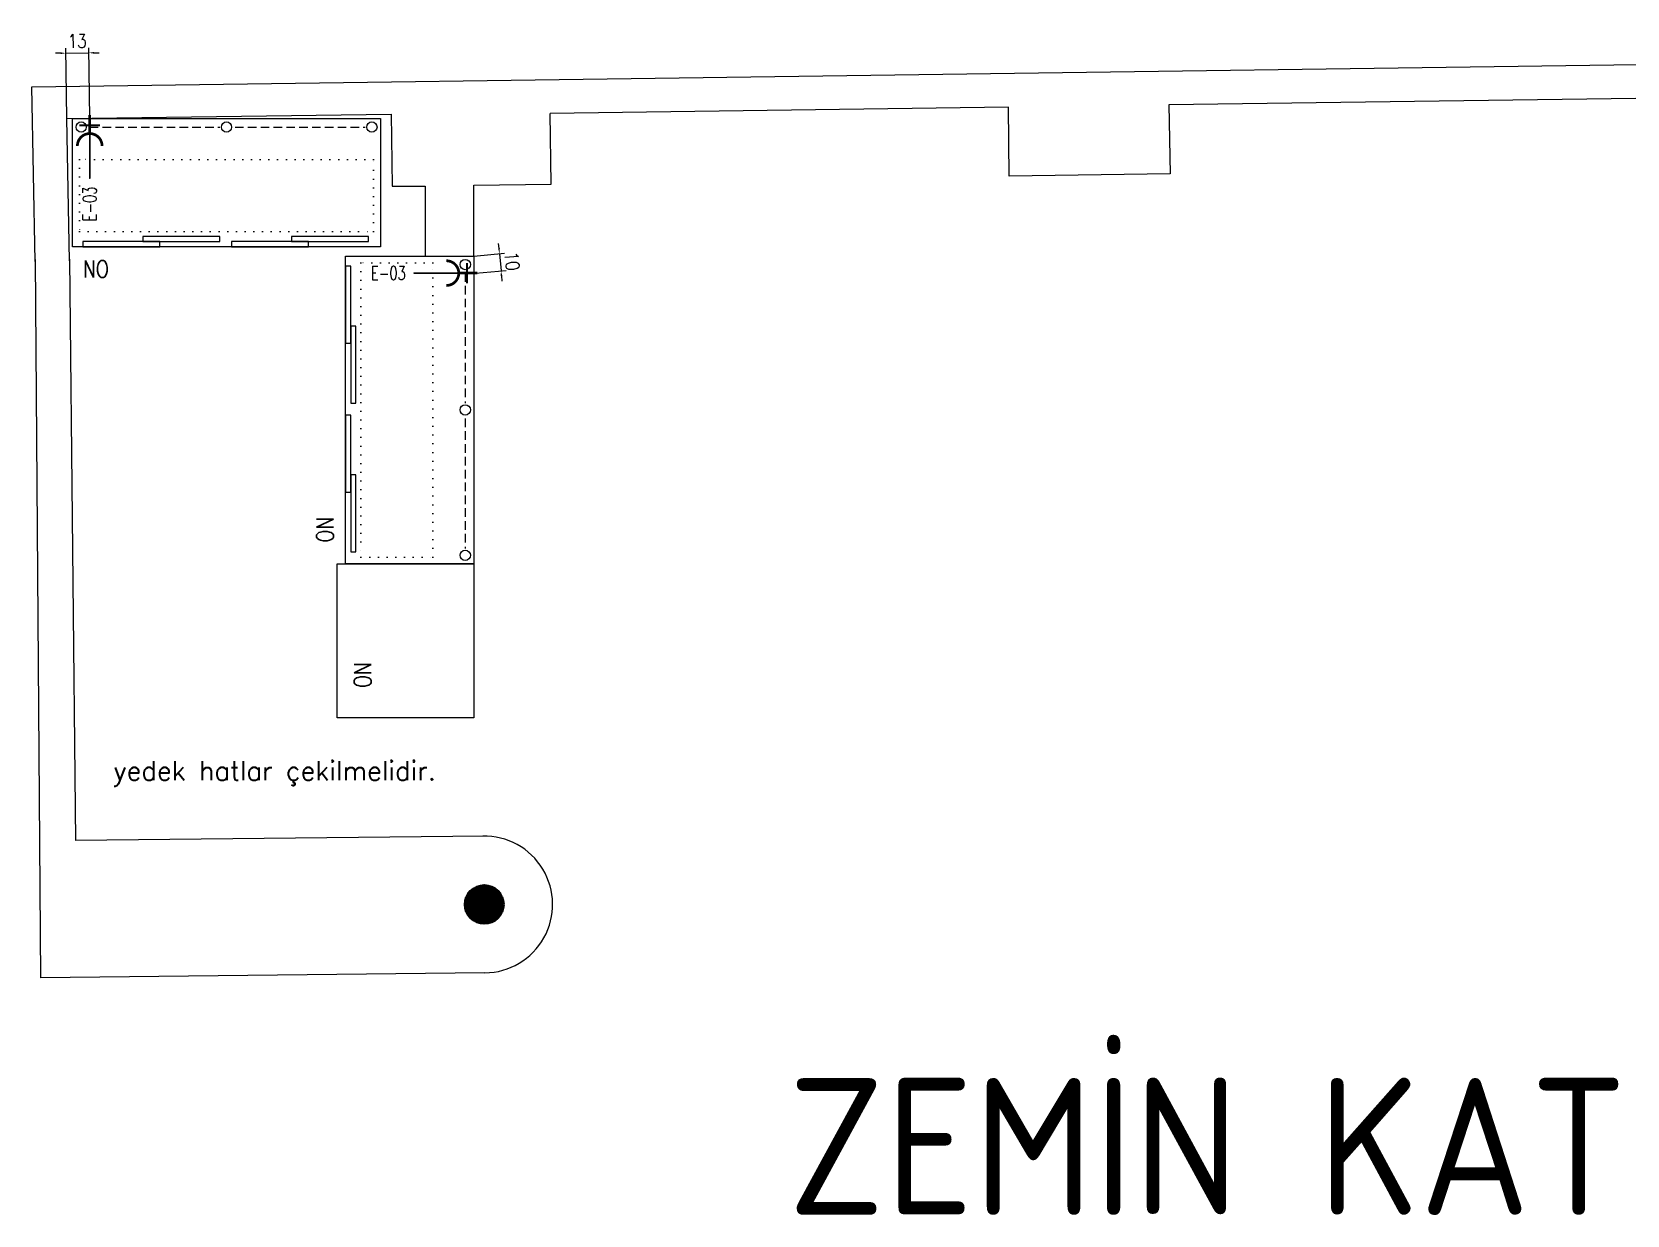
# Model space of a CAD drawing. Extents: x 1233 to 5727, y 618 to 3242.
# Drawn here: x 1233 to 2166, y 2468 to 3160 of the extents above; entities that cross this region are included whole.
import ezdxf
from ezdxf.enums import TextEntityAlignment as Align

# ---------------------------------------------------------------- set-up
doc = ezdxf.new("R2010")
doc.units = 0
doc.header["$LTSCALE"] = 20
for name, pattern in [('BORDER', [1.75, 0.5, -0.25, 0.5, -0.25, 0, -0.25]), ('DOT', [0.25, 0, -0.25]), ('DUZ', [0]), ('HIDDEN', [0.375, 0.25, -0.125])]:
    doc.linetypes.add(name, pattern=pattern)
doc.layers.get('0').update_dxf_attribs({"linetype": 'CONTINUOUS', "lineweight": 15})
doc.layers.get('DEFPOINTS').update_dxf_attribs({"linetype": 'CONTINUOUS'})
for name, color, linetype, lineweight in [('-DWG_ANA', 7, 'CONTINUOUS', 0), ('-DWG_ANA_1', 7, 'BORDER', 0), ('-DWG_DETAY1', 7, 'CONTINUOUS', 0), ('-DWG_DETAY2', 7, 'CONTINUOUS', 0), ('KOLON', 7, 'CONTINUOUS', 50), ('NO', 7, 'CONTINUOUS', 0), ('PLAN', 253, 'CONTINUOUS', 15), ('TES', 7, 'CONTINUOUS', 15), ('TES_ELK', 230, 'CONTINUOUS', 25), ('TEXT-GNRL (3RDF)', 125, 'CONTINUOUS', 15), ('Tezgah', 7, 'CONTINUOUS', 9), ('TRS_TRM_TASIYICI', 226, 'DUZ', 9)]:
    doc.layers.add(name, color=color, linetype=linetype, lineweight=lineweight)
doc.layers.add('tes-frz', color=7, linetype='CONTINUOUS')
doc.styles.add('ARIALTUR', font='isocpeur.ttf', dxfattribs={"width": 0.9, "height": 15})
doc.styles.add('ROMANS', font='romans.shx', dxfattribs={"width": 0.8})
doc.styles.add('ROMANSTW', font='Romanstw.shx', dxfattribs={"width": 0.8})
doc.styles.get("Standard").update_dxf_attribs({"font": 'txttw.shx'})
doc.styles.add('TESNO', font='romans.shx', dxfattribs={"width": 0.8})
doc.dimstyles.new('ÖLÇÜ-8', dxfattribs={"dimtxt": 8, "dimasz": 3, "dimexe": 3, "dimexo": 0, "dimgap": 3, "dimtad": 1, "dimdec": 0, "dimzin": 0, "dimdsep": 46, "dimtxsty": 'ROMANSTW', "dimsah": 1, "dimcen": 0.09, "dimclrt": 256, "dimadec": 0, "dimazin": 0, "dimtfac": 1, "dimtdec": 0, "dimtix": 1, "dimtmove": 0, "dimatfit": 0, "dimfxl": 1, "dimtolj": 1, "dimtzin": 0, "dimlwd": 9, "dimlwe": 9, "dimarcsym": 0})

# ---------------------------------------------------------------- blocks, each defined once
blk = doc.blocks.new('1KT-KS180')
at = {"layer": '-DWG_ANA', "color": 0, "linetype": 'Continuous'}
for p, q in [((0, 0), (180, 0)), ((180, -75), (0, -75))]:
    blk.add_line(p, q, dxfattribs=at)
at = {"layer": '-DWG_ANA_1', "color": 0, "linetype": 'Continuous'}
for p, q in [((0, -75), (0, 0)), ((180, 0), (180, -75))]:
    blk.add_line(p, q, dxfattribs=at)
at = {"layer": '-DWG_DETAY1', "color": 0, "linetype": 'HIDDEN'}
for points in [[(10, -5), (86, -5)], [(95, -5), (171, -5)]]:
    blk.add_lwpolyline(points, dxfattribs=at)
at = {"layer": '-DWG_DETAY1', "color": 0, "linetype": 'DOT'}
blk.add_lwpolyline([(4, -66), (176, -66), (176, -24), (4, -24)], close=True, dxfattribs=at)
at = {"layer": '-DWG_DETAY2', "color": 0, "linetype": 'Continuous'}
for points in [[(6, -72), (6, -75), (51, -75), (51, -72)], [(41, -69), (41, -72), (86, -72), (86, -69)], [(93, -72), (93, -75), (138, -75), (138, -72)], [(128, -69), (128, -72), (173, -72), (173, -69)]]:
    blk.add_lwpolyline(points, close=True, dxfattribs=at)
for centre in [(5, -5), (90, -5), (175, -5)]:
    blk.add_circle(centre, 3, dxfattribs=at)
at = {"layer": 'NO', "linetype": 'Continuous', "style": 'ROMANS', "width": 0.8}
blk.add_attdef('NO', text='', height=10, dxfattribs=at).set_placement((160, -87), align=Align.MIDDLE)
blk = doc.blocks.new('TCN098', base_point=(10, 0))
at = {"layer": '-DWG_ANA', "color": 0}
blk.add_lwpolyline([(10, 0), (100, 0), (100, -80), (10, -80)], close=True, dxfattribs=at)
at = {"layer": 'NO', "linetype": 'Continuous', "style": 'ROMANS', "width": 0.8}
blk.add_attdef('NO', text='', height=10, dxfattribs=at).set_placement((75, -65), align=Align.MIDDLE)
blk = doc.blocks.new('v-em')
at = {"layer": 'TES_ELK', "linetype": 'Continuous'}
for points, const_width in [([(0, -8.83), (0, 2)], 1.6), ([(-6, -4), (6, -4)], 1)]:
    blk.add_lwpolyline(points, dxfattribs=dict(at, const_width=const_width))
at = {"layer": 'TES_ELK', "linetype": 'Continuous', "const_width": 1.6}
blk.add_lwpolyline([(-7.22, -16.05), (-7.22, -16.05, -1), (7.22, -16.05)], format="xyb", dxfattribs=at)
blk = doc.blocks.new('T-1KT-KS180', base_point=(10, 0))
at = {"layer": 'TES_ELK'}
blk.add_lwpolyline([(20, -5), (20, -35)], close=True, dxfattribs=at)
at = {"layer": 'PLAN', "linetype": 'Continuous'}
blk.add_blockref('v-em', (20, 0), dxfattribs=at)
at = {"layer": 'TES_ELK', "linetype": 'Continuous', "style": 'TESNO', "width": 0.7}
blk.add_attdef('ENO', text='', height=8, rotation=90, dxfattribs=at).set_placement((20, -50), align=Align.MIDDLE)
blk = doc.blocks.new('*D160')
at = {"layer": 'DEFPOINTS', "color": 0, "linetype": 'Continuous', "transparency": 16777216}
for p in [(1266.36, 3147.39), (1253.4, 3108.97), (1266.88, 3109.15)]:
    blk.add_point(p, dxfattribs=at)
at = {"layer": 'TES', "color": 0, "linetype": 'Continuous', "lineweight": 9, "transparency": 16777216}
for p, q in [((1249.89, 3147.17), (1246.89, 3147.13)), ((1253.4, 3108.97), (1252.84, 3150.21)), ((1252.89, 3147.21), (1266.36, 3147.39)), ((1266.88, 3109.15), (1266.32, 3150.39)), ((1269.36, 3147.43), (1272.36, 3147.47))]:
    blk.add_line(p, q, dxfattribs=at)
at = {"layer": 'TES', "color": 0, "linetype": 'Continuous', "transparency": 16777216}
for points in [[(1249.88, 3147.67), (1249.89, 3146.67), (1252.89, 3147.21)], [(1269.35, 3147.93), (1269.37, 3146.93), (1266.36, 3147.39)]]:
    blk.add_solid(points, dxfattribs=at)
at = {"layer": 'TES', "linetype": 'Continuous', "transparency": 16777216, "insert": (1259.53, 3154.3), "char_height": 8, "attachment_point": 5, "rotation": 0.77713, "style": 'ROMANSTW'}
blk.add_mtext('\\A1;13', dxfattribs=at)
blk = doc.blocks.new('*D161')
at = {"layer": 'DEFPOINTS', "color": 0, "linetype": 'Continuous', "transparency": 16777216}
for p in [(1491.49, 3028.6), (1492.39, 3018.6), (1507.39, 3019.96)]:
    blk.add_point(p, dxfattribs=at)
at = {"layer": 'TES', "color": 0, "linetype": 'Continuous', "lineweight": 9, "transparency": 16777216}
for p, q in [((1506.21, 3032.95), (1505.94, 3035.94)), ((1491.49, 3028.6), (1509.47, 3030.23)), ((1506.48, 3029.96), (1507.39, 3019.96)), ((1492.39, 3018.6), (1510.38, 3020.23)), ((1507.66, 3016.97), (1507.93, 3013.99))]:
    blk.add_line(p, q, dxfattribs=at)
at = {"layer": 'TES', "color": 0, "linetype": 'Continuous', "transparency": 16777216}
for points in [[(1506.71, 3033), (1505.72, 3032.9), (1506.48, 3029.96)], [(1508.16, 3017.02), (1507.16, 3016.93), (1507.39, 3019.96)]]:
    blk.add_solid(points, dxfattribs=at)
at = {"layer": 'TES', "linetype": 'Continuous', "transparency": 16777216, "insert": (1513.91, 3025.59), "char_height": 8, "attachment_point": 5, "rotation": 275.18247, "style": 'ROMANSTW'}
blk.add_mtext('\\A1;10', dxfattribs=at)

msp = doc.modelspace()

# ---------------------------------------------------------------- hatches: boundary and pattern name
at = {"layer": 'TRS_TRM_TASIYICI'}
h = msp.add_hatch(dxfattribs=at)
h.set_pattern_fill('ANSI31', color=30, angle=0.60976)
h.set_pattern_definition([(45.60976326, (-116158.06857, -24155.9085), (-0.08932398658, 0.08744269793), [])])
edge = h.paths.add_edge_path()
edge.add_arc((1497.56, 2649.48), 11, 0, 360)

# ---------------------------------------------------------------- linework, layer by layer
at = {"color": 30}
for p, q in [((1233.04, 3127.6), (2954.6, 3151.36)), ((1235.01, 3025.47), (1233.04, 3127.6)), ((2171.05, 3120.62), (1898.02, 3116.91)), ((1898.02, 3116.91), (1898.64, 3076.6)), ((1253.4, 3108.97), (1443.11, 3111.54)), ((1255, 3025.85), (1253.4, 3108.97)), ((1443.11, 3111.54), (1443.69, 3069.4)), ((1804.09, 3115.65), (1536.12, 3112)), ((1536.68, 3070.67), (1536.12, 3112)), ((1536.12, 3112), (1536.12, 3112)), ((1804.64, 3075.32), (1804.09, 3115.65)), ((1443.69, 3069.4), (1462.99, 3069.4)), ((1462.99, 3069.4), (1462.99, 3028.6)), ((1491.49, 3070.04), (1536.68, 3070.67)), ((1491.49, 3028.6), (1491.49, 3070.04)), ((1898.64, 3076.6), (1804.64, 3075.32)), ((1462.99, 3028.6), (1491.49, 3028.6))]:
    msp.add_line(p, q, dxfattribs=at)
at = {"layer": 'KOLON', "color": 30}
msp.add_circle((1497.56, 2649.48), 11, dxfattribs=at)
at = {"layer": 'Tezgah', "color": 30}
for p, q in [((1235, 3026.52), (1238.15, 2606.61)), ((1254.99, 3026.75), (1258.62, 2686.91)), ((1497.56, 2689.48), (1258.62, 2686.91)), ((1498, 2609.48), (1238.15, 2606.61))]:
    msp.add_line(p, q, dxfattribs=at)
msp.add_arc((1497.56, 2649.48), 40, 270.6337, 91.2674, dxfattribs=at)

# ---------------------------------------------------------------- block references
at = {"layer": 'PLAN', "linetype": 'Continuous'}
msp.add_blockref('T-1KT-KS180', (1256.86, 3109.02), dxfattribs=at).add_auto_attribs({'ENO': 'E-03'})
at = {"layer": 'PLAN', "linetype": 'Continuous', "rotation": 270}
msp.add_blockref('T-1KT-KS180', (1491.49, 3028.6), dxfattribs=at).add_auto_attribs({'ENO': 'E-03'})
at = {"layer": 'tes-frz', "linetype": 'Continuous'}
ref = msp.add_blockref('1KT-KS180', (1256.86, 3109.02), dxfattribs=at)
ref.add_attrib('NO', 'NO', dxfattribs={"layer": 'NO', "linetype": 'Continuous', "height": 10, "style": 'ROMANS', "width": 0.8}).set_placement((1270.47, 3020.98), align=Align.MIDDLE)
at = {"layer": 'tes-frz', "linetype": 'Continuous', "rotation": 270}
for name, p in [('1KT-KS180', (1491.49, 3028.6)), ('TCN098', (1491.49, 2848.6))]:
    msp.add_blockref(name, p, dxfattribs=at).add_auto_attribs({'NO': 'NO'})

# ---------------------------------------------------------------- texts
msp.add_text('yedek hatlar çekilmelidir. ', height=11.2).set_placement((1280.71, 2722.08))
at = {"layer": 'TEXT-GNRL (3RDF)', "color": 30, "style": 'ARIALTUR', "width": 0.9}
msp.add_text('ZEMİN KAT', height=80, dxfattribs=at).set_placement((1675.13, 2468.02))

# ---------------------------------------------------------------- dimensions: what is measured, and where the dimension line sits
at = {"layer": 'TES', "linetype": 'Continuous'}
for p1, p2, distance, picture, middle in [((1253.4, 3108.97), (1266.88, 3109.15), 38.24, '*D160', (1259.53, 3154.3)), ((1491.49, 3028.6), (1492.39, 3018.6), 15.06, '*D161', (1513.91, 3025.59))]:
    dim = msp.add_aligned_dim(p1=p1, p2=p2, distance=distance, dimstyle='ÖLÇÜ-8', dxfattribs=at)
    dim.commit()
    dim.dimension.update_dxf_attribs({"geometry": picture, "text_midpoint": middle})

doc.saveas('drawing.dxf')
